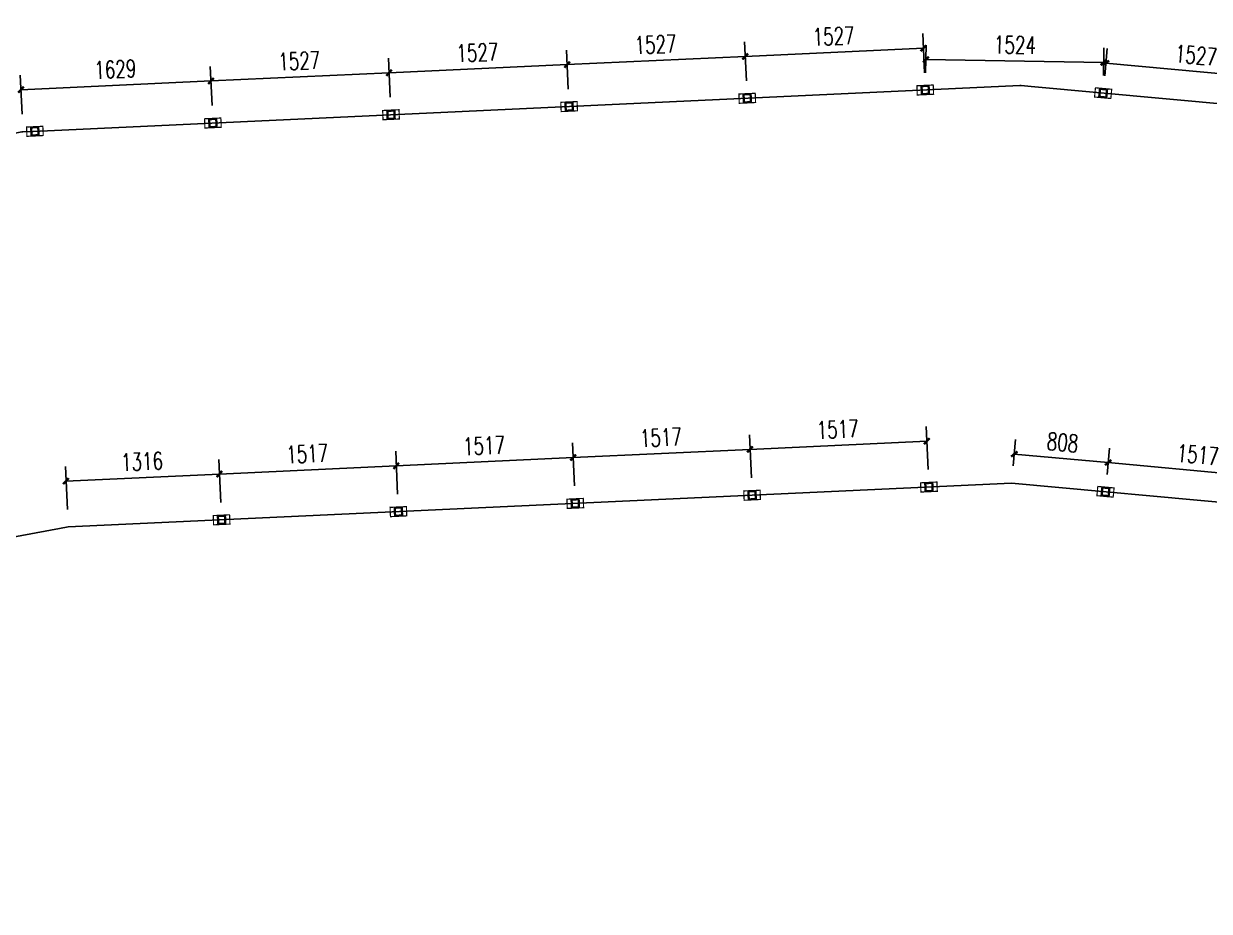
# Model space of a CAD drawing. Extents: x 8796 to 116961, y 24572 to 132726.
# Drawn here: x 51457 to 61614, y 84352 to 91958 of the extents above; entities that cross this region are included whole.
import ezdxf

# ---------------------------------------------------------------- set-up
doc = ezdxf.new("R2010")
doc.units = 0
doc.header["$LTSCALE"] = 1000
doc.header["$MEASUREMENT"] = 0
for name, color, linetype in [('PUB_DIM', 3, 'Continuous'), ('栏杆基座', 214, 'Continuous'), ('连接端梁', 130, 'Continuous')]:
    doc.layers.add(name, color=color, linetype=linetype)
doc.styles.add('_TCH_DIM_T3', font='SIMPLEX.shx', dxfattribs={"width": 0.705882, "bigfont": 'hztxt.shx'})
doc.dimstyles.new('_TCH_ARCH&&50', dxfattribs={"dimtxt": 148.75, "dimasz": 50, "dimexe": 125, "dimexo": 150, "dimgap": 63.125, "dimtad": 1, "dimdec": 0, "dimzin": 0, "dimdsep": 46, "dimtxsty": '_TCH_DIM_T3', "dimblk": 'ARCHTICK', "dimcen": 0.09, "dimclrt": 7, "dimazin": 2, "dimtfac": 1, "dimtdec": 0, "dimtix": 1, "dimtmove": 2, "dimatfit": 3, "dimfxl": 0, "dimtolj": 1, "dimtzin": 0, "dimarcsym": 0})

# ---------------------------------------------------------------- blocks, each defined once
blk = doc.blocks.new('栏杆立柱底座')
at = {"layer": '栏杆基座', "color": 6}
for points, const_width in [([(-48, 65), (-31, -74), (48, -65), (31, 74)], 10), ([(-38, 26), (-31, -34), (38, -26), (31, 34)], 20)]:
    blk.add_lwpolyline(points, close=True, dxfattribs=dict(at, const_width=const_width))
blk = doc.blocks.new('*U632')
at = {"color": 0, "rotation": 263.0813751958696}
blk.add_blockref('栏杆立柱底座', (0, 0), dxfattribs=at)
blk = doc.blocks.new('*U633')
at = {"color": 0, "linetype": 'ByBlock', "lineweight": -2, "transparency": 16777216}
for p, rotation in [((-37123, 42839), 2.654117458129459), ((-35599, 42812), 354.7752517630668), ((-40174, 42697), 2.654117458129459), ((-38648, 42768), 2.654117458129459), ((-41700, 42627), 2.654117458129459), ((-43226, 42556), 2.654117458129459), ((-44751, 42485), 2.654117458129459)]:
    blk.add_blockref('*U632', p, dxfattribs=dict(at, rotation=rotation))
blk = doc.blocks.new('_ArchTick')
at = {"color": 0, "linetype": 'ByBlock', "const_width": 0.4}
blk.add_lwpolyline([(-0.5, -0.5), (0.5, 0.5)], dxfattribs=at)
blk = doc.blocks.new('*D689')
at = {"layer": 'Defpoints', "color": 0, "transparency": 16777216}
for p in [(60748, 88197), (59921, 88020), (60725, 87947)]:
    blk.add_point(p, dxfattribs=at)
at = {"layer": 'PUB_DIM', "color": 0, "lineweight": -2, "transparency": 16777216}
for p, q in [((59934, 88170), (59955, 88395)), ((59944, 88270), (60748, 88197)), ((60739, 88096), (60759, 88321))]:
    blk.add_line(p, q, dxfattribs=at)
at = {"layer": 'PUB_DIM', "color": 0, "lineweight": -2, "transparency": 16777216, "xscale": 50, "yscale": 50, "zscale": 50}
for p, rotation in [((59944, 88270), 174.7752517630643), ((60748, 88197), 354.7752517630643)]:
    blk.add_blockref('_ArchTick', p, dxfattribs=dict(at, rotation=rotation))
at = {"layer": 'PUB_DIM', "color": 7, "transparency": 16777216, "insert": (60358, 88370), "char_height": 148.8, "attachment_point": 5, "rotation": 354.7753, "style": '_TCH_DIM_T3'}
blk.add_mtext('\\A1;808', dxfattribs=at)
blk = doc.blocks.new('*D690')
at = {"layer": 'Defpoints', "color": 0, "transparency": 16777216}
for p in [(53134, 88099), (53153, 87706), (51838, 87645)]:
    blk.add_point(p, dxfattribs=at)
at = {"layer": 'PUB_DIM', "color": 0, "lineweight": -2, "transparency": 16777216}
for p, q in [((53146, 87856), (53129, 88224)), ((51831, 87795), (51814, 88163)), ((51819, 88038), (53134, 88099))]:
    blk.add_line(p, q, dxfattribs=at)
at = {"layer": 'PUB_DIM', "color": 0, "lineweight": -2, "transparency": 16777216, "xscale": 50, "yscale": 50, "zscale": 50}
for p, rotation in [((51819, 88038), 182.6541174580072), ((53134, 88099), 2.654117458007171)]:
    blk.add_blockref('_ArchTick', p, dxfattribs=dict(at, rotation=rotation))
at = {"layer": 'PUB_DIM', "color": 7, "transparency": 16777216, "insert": (52471, 88206), "char_height": 148.8, "attachment_point": 5, "rotation": 2.6541, "style": '_TCH_DIM_T3'}
blk.add_mtext('\\A1;1316', dxfattribs=at)
blk = doc.blocks.new('*D705')
at = {"layer": 'Defpoints', "color": 0, "transparency": 16777216}
for p in [(62258, 88058), (60725, 87947), (62236, 87808)]:
    blk.add_point(p, dxfattribs=at)
at = {"layer": 'PUB_DIM', "color": 0, "lineweight": -2, "transparency": 16777216}
for p, q in [((60739, 88096), (60759, 88321)), ((60748, 88197), (62258, 88058)), ((62249, 87958), (62270, 88183))]:
    blk.add_line(p, q, dxfattribs=at)
at = {"layer": 'PUB_DIM', "color": 0, "lineweight": -2, "transparency": 16777216, "xscale": 50, "yscale": 50, "zscale": 50}
for p, rotation in [((60748, 88197), 174.7752517629663), ((62258, 88058), 354.7752517629663)]:
    blk.add_blockref('_ArchTick', p, dxfattribs=dict(at, rotation=rotation))
at = {"layer": 'PUB_DIM', "color": 7, "transparency": 16777216, "insert": (61516, 88264), "char_height": 148.8, "attachment_point": 5, "rotation": 354.7753, "style": '_TCH_DIM_T3'}
blk.add_mtext('\\A1;1517', dxfattribs=at)
blk = doc.blocks.new('*D709')
at = {"layer": 'Defpoints', "color": 0, "transparency": 16777216}
for p in [(54649, 88169), (54668, 87777), (53153, 87706)]:
    blk.add_point(p, dxfattribs=at)
at = {"layer": 'PUB_DIM', "color": 0, "lineweight": -2, "transparency": 16777216}
for p, q in [((54661, 87926), (54644, 88294)), ((53146, 87856), (53129, 88224)), ((53134, 88099), (54649, 88169))]:
    blk.add_line(p, q, dxfattribs=at)
at = {"layer": 'PUB_DIM', "color": 0, "lineweight": -2, "transparency": 16777216, "xscale": 50, "yscale": 50, "zscale": 50}
for p, rotation in [((54649, 88169), 2.654117458126709), ((53134, 88099), 182.6541174581267)]:
    blk.add_blockref('_ArchTick', p, dxfattribs=dict(at, rotation=rotation))
at = {"layer": 'PUB_DIM', "color": 7, "transparency": 16777216, "insert": (53886, 88272), "char_height": 148.8, "attachment_point": 5, "rotation": 2.6541, "style": '_TCH_DIM_T3'}
blk.add_mtext('\\A1;1517', dxfattribs=at)
blk = doc.blocks.new('*D710')
at = {"layer": 'Defpoints', "color": 0, "transparency": 16777216}
for p in [(56164, 88240), (54668, 87777), (56183, 87847)]:
    blk.add_point(p, dxfattribs=at)
at = {"layer": 'PUB_DIM', "color": 0, "lineweight": -2, "transparency": 16777216}
for p, q in [((54661, 87926), (54644, 88294)), ((56176, 87997), (56159, 88365)), ((54649, 88169), (56164, 88240))]:
    blk.add_line(p, q, dxfattribs=at)
at = {"layer": 'PUB_DIM', "color": 0, "lineweight": -2, "transparency": 16777216, "xscale": 50, "yscale": 50, "zscale": 50}
for p, rotation in [((56164, 88240), 2.654117458126939), ((54649, 88169), 182.6541174581269)]:
    blk.add_blockref('_ArchTick', p, dxfattribs=dict(at, rotation=rotation))
at = {"layer": 'PUB_DIM', "color": 7, "transparency": 16777216, "insert": (55401, 88342), "char_height": 148.8, "attachment_point": 5, "rotation": 2.6541, "style": '_TCH_DIM_T3'}
blk.add_mtext('\\A1;1517', dxfattribs=at)
blk = doc.blocks.new('*D711')
at = {"layer": 'Defpoints', "color": 0, "transparency": 16777216}
for p in [(57679, 88310), (57698, 87917), (56183, 87847)]:
    blk.add_point(p, dxfattribs=at)
at = {"layer": 'PUB_DIM', "color": 0, "lineweight": -2, "transparency": 16777216}
for p, q in [((57691, 88067), (57674, 88435)), ((56176, 87997), (56159, 88365)), ((56164, 88240), (57679, 88310))]:
    blk.add_line(p, q, dxfattribs=at)
at = {"layer": 'PUB_DIM', "color": 0, "lineweight": -2, "transparency": 16777216, "xscale": 50, "yscale": 50, "zscale": 50}
for p, rotation in [((56164, 88240), 182.6541174581268), ((57679, 88310), 2.654117458126735)]:
    blk.add_blockref('_ArchTick', p, dxfattribs=dict(at, rotation=rotation))
at = {"layer": 'PUB_DIM', "color": 7, "transparency": 16777216, "insert": (56916, 88412), "char_height": 148.8, "attachment_point": 5, "rotation": 2.6541, "style": '_TCH_DIM_T3'}
blk.add_mtext('\\A1;1517', dxfattribs=at)
blk = doc.blocks.new('*D712')
at = {"layer": 'Defpoints', "color": 0, "transparency": 16777216}
for p in [(59194, 88380), (59213, 87987), (57698, 87917)]:
    blk.add_point(p, dxfattribs=at)
at = {"layer": 'PUB_DIM', "color": 0, "lineweight": -2, "transparency": 16777216}
for p, q in [((59206, 88137), (59189, 88505)), ((57691, 88067), (57674, 88435)), ((57679, 88310), (59194, 88380))]:
    blk.add_line(p, q, dxfattribs=at)
at = {"layer": 'PUB_DIM', "color": 0, "lineweight": -2, "transparency": 16777216, "xscale": 50, "yscale": 50, "zscale": 50}
for p, rotation in [((59194, 88380), 2.654117458126532), ((57679, 88310), 182.6541174581265)]:
    blk.add_blockref('_ArchTick', p, dxfattribs=dict(at, rotation=rotation))
at = {"layer": 'PUB_DIM', "color": 7, "transparency": 16777216, "insert": (58431, 88482), "char_height": 148.8, "attachment_point": 5, "rotation": 2.6541, "style": '_TCH_DIM_T3'}
blk.add_mtext('\\A1;1517', dxfattribs=at)
blk = doc.blocks.new('*D746')
at = {"layer": 'Defpoints', "color": 0, "transparency": 16777216}
for p in [(62249, 91481), (60705, 91363), (62226, 91224)]:
    blk.add_point(p, dxfattribs=at)
at = {"layer": 'PUB_DIM', "color": 0, "lineweight": -2, "transparency": 16777216}
for p, q in [((60719, 91512), (60740, 91745)), ((60728, 91620), (62249, 91481)), ((62240, 91373), (62261, 91605))]:
    blk.add_line(p, q, dxfattribs=at)
at = {"layer": 'PUB_DIM', "color": 0, "lineweight": -2, "transparency": 16777216, "xscale": 50, "yscale": 50, "zscale": 50}
for p, rotation in [((60728, 91620), 174.7752517629653), ((62249, 91481), 354.7752517629654)]:
    blk.add_blockref('_ArchTick', p, dxfattribs=dict(at, rotation=rotation))
at = {"layer": 'PUB_DIM', "color": 7, "transparency": 16777216, "insert": (61501, 91687), "char_height": 148.8, "attachment_point": 5, "rotation": 354.7753, "style": '_TCH_DIM_T3'}
blk.add_mtext('\\A1;1527', dxfattribs=at)
blk = doc.blocks.new('*D751')
at = {"layer": 'Defpoints', "color": 0, "transparency": 16777216}
for p in [(60709, 91626), (59181, 91387), (60705, 91363)]:
    blk.add_point(p, dxfattribs=at)
at = {"layer": 'PUB_DIM', "color": 0, "lineweight": -2, "transparency": 16777216}
for p, q in [((59184, 91537), (59188, 91775)), ((60707, 91513), (60711, 91751)), ((59186, 91650), (60709, 91626))]:
    blk.add_line(p, q, dxfattribs=at)
at = {"layer": 'PUB_DIM', "color": 0, "lineweight": -2, "transparency": 16777216, "xscale": 50, "yscale": 50, "zscale": 50}
for p, rotation in [((59186, 91650), 179.0722866871668), ((60709, 91626), 359.0722866871668)]:
    blk.add_blockref('_ArchTick', p, dxfattribs=dict(at, rotation=rotation))
at = {"layer": 'PUB_DIM', "color": 7, "transparency": 16777216, "insert": (59950, 91776), "char_height": 148.8, "attachment_point": 5, "rotation": 359.0723, "style": '_TCH_DIM_T3'}
blk.add_mtext('\\A1;1524', dxfattribs=at)
blk = doc.blocks.new('*D752')
at = {"layer": 'Defpoints', "color": 0, "transparency": 16777216}
for p in [(53062, 91467), (51451, 91032), (53078, 91107)]:
    blk.add_point(p, dxfattribs=at)
at = {"layer": 'PUB_DIM', "color": 0, "lineweight": -2, "transparency": 16777216}
for p, q in [((51444, 91182), (51428, 91517)), ((53071, 91256), (53056, 91592)), ((51434, 91392), (53062, 91467))]:
    blk.add_line(p, q, dxfattribs=at)
at = {"layer": 'PUB_DIM', "color": 0, "lineweight": -2, "transparency": 16777216, "xscale": 50, "yscale": 50, "zscale": 50}
for p, rotation in [((51434, 91392), 182.6333997745913), ((53062, 91467), 2.633399774591352)]:
    blk.add_blockref('_ArchTick', p, dxfattribs=dict(at, rotation=rotation))
at = {"layer": 'PUB_DIM', "color": 7, "transparency": 16777216, "insert": (52242, 91567), "char_height": 148.8, "attachment_point": 5, "rotation": 2.6334, "style": '_TCH_DIM_T3'}
blk.add_mtext('\\A1;1629', dxfattribs=at)
blk = doc.blocks.new('*D753')
at = {"layer": 'Defpoints', "color": 0, "transparency": 16777216}
for p in [(54587, 91537), (54604, 91177), (53078, 91107)]:
    blk.add_point(p, dxfattribs=at)
at = {"layer": 'PUB_DIM', "color": 0, "lineweight": -2, "transparency": 16777216}
for p, q in [((54597, 91327), (54582, 91662)), ((53071, 91256), (53056, 91592)), ((53062, 91467), (54587, 91537))]:
    blk.add_line(p, q, dxfattribs=at)
at = {"layer": 'PUB_DIM', "color": 0, "lineweight": -2, "transparency": 16777216, "xscale": 50, "yscale": 50, "zscale": 50}
for p, rotation in [((54587, 91537), 2.633399774591365), ((53062, 91467), 182.6333997745914)]:
    blk.add_blockref('_ArchTick', p, dxfattribs=dict(at, rotation=rotation))
at = {"layer": 'PUB_DIM', "color": 7, "transparency": 16777216, "insert": (53818, 91639), "char_height": 148.8, "attachment_point": 5, "rotation": 2.6334, "style": '_TCH_DIM_T3'}
blk.add_mtext('\\A1;1527', dxfattribs=at)
blk = doc.blocks.new('*D754')
at = {"layer": 'Defpoints', "color": 0, "transparency": 16777216}
for p in [(56113, 91607), (56130, 91247), (54604, 91177)]:
    blk.add_point(p, dxfattribs=at)
at = {"layer": 'PUB_DIM', "color": 0, "lineweight": -2, "transparency": 16777216}
for p, q in [((56123, 91397), (56107, 91732)), ((54597, 91327), (54582, 91662)), ((54587, 91537), (56113, 91607))]:
    blk.add_line(p, q, dxfattribs=at)
at = {"layer": 'PUB_DIM', "color": 0, "lineweight": -2, "transparency": 16777216, "xscale": 50, "yscale": 50, "zscale": 50}
for p, rotation in [((56113, 91607), 2.63339977459134), ((54587, 91537), 182.6333997745913)]:
    blk.add_blockref('_ArchTick', p, dxfattribs=dict(at, rotation=rotation))
at = {"layer": 'PUB_DIM', "color": 7, "transparency": 16777216, "insert": (55344, 91710), "char_height": 148.8, "attachment_point": 5, "rotation": 2.6334, "style": '_TCH_DIM_T3'}
blk.add_mtext('\\A1;1527', dxfattribs=at)
blk = doc.blocks.new('*D755')
at = {"layer": 'Defpoints', "color": 0, "transparency": 16777216}
for p in [(57639, 91677), (57656, 91317), (56130, 91247)]:
    blk.add_point(p, dxfattribs=at)
at = {"layer": 'PUB_DIM', "color": 0, "lineweight": -2, "transparency": 16777216}
for p, q in [((56123, 91397), (56107, 91732)), ((57649, 91467), (57633, 91802)), ((56113, 91607), (57639, 91677))]:
    blk.add_line(p, q, dxfattribs=at)
at = {"layer": 'PUB_DIM', "color": 0, "lineweight": -2, "transparency": 16777216, "xscale": 50, "yscale": 50, "zscale": 50}
for p, rotation in [((56113, 91607), 182.6333997745911), ((57639, 91677), 2.633399774591136)]:
    blk.add_blockref('_ArchTick', p, dxfattribs=dict(at, rotation=rotation))
at = {"layer": 'PUB_DIM', "color": 7, "transparency": 16777216, "insert": (56870, 91780), "char_height": 148.8, "attachment_point": 5, "rotation": 2.6334, "style": '_TCH_DIM_T3'}
blk.add_mtext('\\A1;1527', dxfattribs=at)
blk = doc.blocks.new('*D756')
at = {"layer": 'Defpoints', "color": 0, "transparency": 16777216}
for p in [(59165, 91748), (57656, 91317), (59181, 91387)]:
    blk.add_point(p, dxfattribs=at)
at = {"layer": 'PUB_DIM', "color": 0, "lineweight": -2, "transparency": 16777216}
for p, q in [((59174, 91537), (59159, 91873)), ((57649, 91467), (57633, 91802)), ((57639, 91677), (59165, 91748))]:
    blk.add_line(p, q, dxfattribs=at)
at = {"layer": 'PUB_DIM', "color": 0, "lineweight": -2, "transparency": 16777216, "xscale": 50, "yscale": 50, "zscale": 50}
for p, rotation in [((59165, 91748), 2.633399774591569), ((57639, 91677), 182.6333997745916)]:
    blk.add_blockref('_ArchTick', p, dxfattribs=dict(at, rotation=rotation))
at = {"layer": 'PUB_DIM', "color": 7, "transparency": 16777216, "insert": (58396, 91850), "char_height": 148.8, "attachment_point": 5, "rotation": 2.6334, "style": '_TCH_DIM_T3'}
blk.add_mtext('\\A1;1527', dxfattribs=at)

msp = doc.modelspace()

# ---------------------------------------------------------------- linework, layer by layer
at = {"layer": '连接端梁', "color": 0}
for points in [[(28013.85, 76714.61), (27267, 82869.46), (27254.1, 82975.75), (27258.75, 82984.36), (27366.34, 83037.5), (34896.44, 86757.59), (34912.63, 86764.35), (42738.05, 89368.98), (43025.63, 89464.7), (43034.76, 89467.12), (51143.32, 90974.62), (51441.3, 91030.02), (51450.71, 91031.16), (51538.12, 91035.21), (59992.12, 91427.11), (60001.57, 91426.95), (60088.72, 91418.98), (68214.81, 90675.91)], [(31389.09, 77124.17), (30918.76, 81000.22), (36200.95, 83609.77), (43811.8, 86142.99), (43882.14, 86166.4), (51764.78, 87631.89), (51837.67, 87645.44), (59920.81, 88020.15), (67905.2, 87290.04), (67978.65, 87283.32), (75788.03, 85465.72), (75859.81, 85449.01), (83346.36, 82578.16), (83410.69, 82553.49), (88735.66, 79618.72), (88388.85, 75810.78)]]:
    msp.add_lwpolyline(points, dxfattribs=at)

# ---------------------------------------------------------------- block references
msp.add_blockref('*U633', (96303.97, 48550.71))
at = {"color": 0}
for p, rotation in [((57697.65, 87917.09), 265.7354926539961), ((59212.67, 87987.32), 265.7354926539961), ((60725.21, 87946.59), 257.8566269589375), ((56182.62, 87846.86), 265.7354926539961), ((53152.57, 87706.4), 265.7354926539961), ((54667.59, 87776.63), 265.7354926539961)]:
    msp.add_blockref('栏杆立柱底座', p, dxfattribs=dict(at, rotation=rotation))

# ---------------------------------------------------------------- dimensions: what is measured, and where the dimension line sits
at = {"layer": 'PUB_DIM', "color": 0}
for p1, p2, distance, picture, middle in [((57655.58, 91317.13), (59181.36, 91387.31), 360.7, '*D756', (58395.58, 91849.9)), ((56129.8, 91246.96), (57655.58, 91317.13), 360.7, '*D755', (56869.8, 91779.72)), ((59181.36, 91387.31), (60704.84, 91362.64), 263.15, '*D751', (59949.59, 91775.58)), ((53078.23, 91106.6), (54604.01, 91176.78), 360.7, '*D753', (53818.23, 91639.37)), ((54604.01, 91176.78), (56129.8, 91246.96), 360.7, '*D754', (55344.01, 91709.55)), ((60704.84, 91362.64), (62225.89, 91223.56), 258.5, '*D746', (61501.43, 91687.45)), ((51450.6, 91031.74), (53078.23, 91106.6), 360.7, '*D752', (52241.53, 91566.85)), ((57697.65, 87917.09), (59212.67, 87987.32), 393.25, '*D712', (58430.58, 88482.39)), ((56182.62, 87846.86), (57697.65, 87917.09), 393.25, '*D711', (56915.56, 88412.16)), ((59920.81, 88020.15), (60725.21, 87946.59), 251.05, '*D689', (60358.39, 88370.3)), ((53152.57, 87706.4), (54667.59, 87776.63), 393.25, '*D709', (53885.5, 88271.7)), ((54667.59, 87776.63), (56182.62, 87846.86), 393.25, '*D710', (55400.53, 88341.93)), ((60725.21, 87946.59), (62235.56, 87808.48), 251.05, '*D705', (61515.77, 88264.47)), ((51837.67, 87645.44), (53152.57, 87706.4), 393.25, '*D690', (52470.54, 88206.1))]:
    dim = msp.add_aligned_dim(p1=p1, p2=p2, distance=distance, dimstyle='_TCH_ARCH&&50', dxfattribs=at)
    dim.commit()
    dim.dimension.update_dxf_attribs({"geometry": picture, "text_midpoint": middle})

doc.saveas('drawing.dxf')
